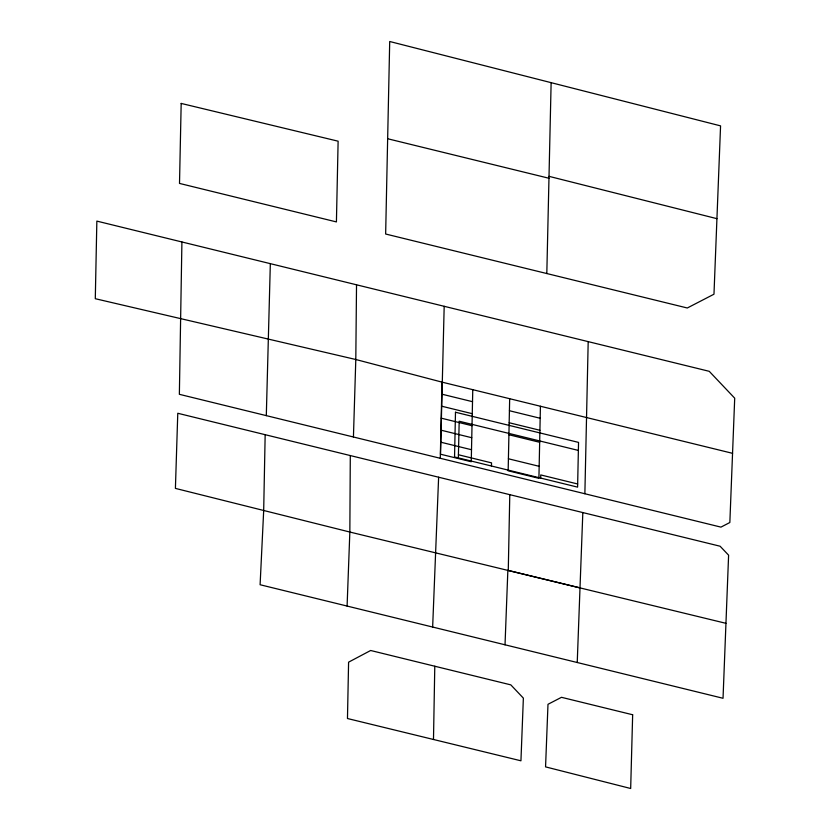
<?xml version="1.0" encoding="UTF-8"?>
<svg xmlns="http://www.w3.org/2000/svg" width="830" height="830" viewBox="0 0 830 830"><rect width="100%" height="100%" fill="white"/><g stroke="black" fill="none" stroke-linecap="round" stroke-linejoin="round"><path stroke-width="1.25" d="M350.302 455.566L349.845 532.04L347.096 606.056L723.034 698.279L728.605 555.177L720.098 546.223L177.776 413.267L175.41 488.393L349.845 532.04L725.949 623.32M356.526 284.815L355.8 359.504L353.435 437.016M181.915 241.955L179.363 394.312L720.959 527.123L729.85 522.506L734.706 398.182L709.245 371.321L96.851 221.102L95.294 298.707L355.8 359.504L442.017 382.132L732.568 453.325M433.488 739.509L434.785 666.231L370.657 650.492L348.59 662.164L347.469 718.521L520.939 760.799L523.367 698.123L510.803 684.864L434.785 666.231M265.164 434.661L263.681 510.709L260.101 584.735L347.096 606.056M387.651 138.745L389.706 41.5L720.565 125.87L713.976 294.204L687.292 307.992L385.649 234.019L387.651 138.745L548.983 178.263M444.185 306.301L440.502 454.207L471.253 461.739L472.768 389.675M491.464 466.014L491.536 462.87L458.43 454.757M509.672 398.711L508.157 470.786L538.909 478.329L540.423 406.254M508.271 570.48L509.786 494.639M540.672 478.08L540.745 474.926L577.659 483.983M440.284 458.305L442.017 382.132M458.357 457.901L459.187 421.225L578.365 450.42M546.814 273.547L551.13 82.668M584.87 493.736L588.19 341.628M266.306 415.643L270.331 263.691M505.024 644.837L507.856 570.355L580.004 587.879L577.234 662.516M580.004 587.879L582.826 512.567M432.648 627.075L438.624 477.198M441.757 394.146L472.519 401.689M509.423 410.726L540.174 418.268M441.508 406.161L472.26 413.693M509.164 422.74L539.925 430.272M441.259 418.175L472.011 425.707M508.915 434.744L539.666 442.286M441 430.179L471.762 437.721M440.751 442.193L471.502 449.725M508.406 458.772L539.168 466.315M549.014 176.344L716.933 218.674M181.179 103.428L179.508 183.42L336.42 221.921L338.121 141.193L181.179 103.428M455.483 412.24L454.55 456.967L577.597 487.127L578.541 442.4L455.483 412.24M632.657 714.755L630.676 788.5L545.559 766.879L547.987 704.297L561.495 697.314L632.657 714.755"/></g></svg>
